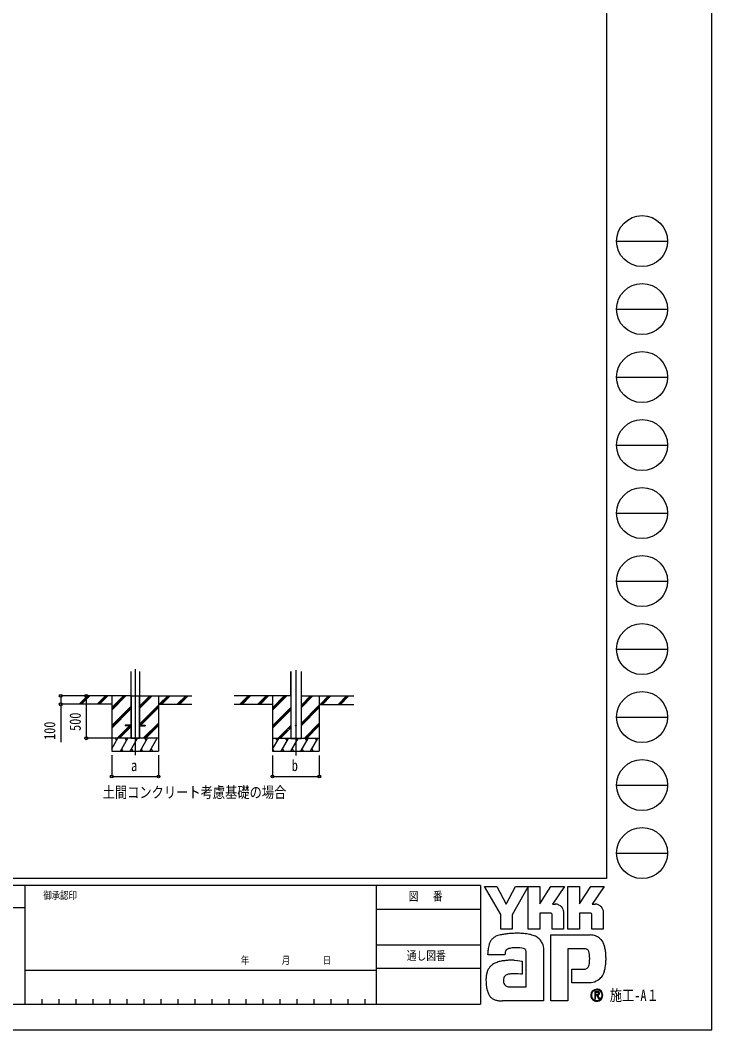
# Model space of a CAD drawing. Units: millimetres, scale not verified. Extents: x -16820 to 16820, y -11880 to 11880.
# Drawn here: x 8684 to 16820, y -11880 to 0 of the extents above; entities that cross this region are included whole.
import ezdxf
from ezdxf.enums import TextEntityAlignment as Align

# ---------------------------------------------------------------- set-up
doc = ezdxf.new("R2010")
doc.units = ezdxf.units.MM
doc.header["$LTSCALE"] = 60
for name, color, linetype in [('0-2_USER1', 3, 'Continuous'), ('0-3_YKK_12', 2, 'Continuous'), ('0-4_YKK_A1', 4, 'Continuous'), ('0-5_YKK_D', 6, 'Continuous'), ('0-6_YKK_ZWAK', 7, 'Continuous')]:
    doc.layers.add(name, color=color, linetype=linetype)
doc.styles.add('ＭＳ ゴシック', font='')
doc.styles.get('ＭＳ ゴシック').set_extended_font_data('MS Gothic')

msp = doc.modelspace()

# ---------------------------------------------------------------- linework, layer by layer
at = {"layer": '0-3_YKK_12'}
for p, q in [((10036.08, -7636.15), (10036.08, -8650)), ((11927.08, -7647.8), (11927.08, -8651))]:
    msp.add_line(p, q, dxfattribs=at)
at = {"layer": '0-4_YKK_A1'}
for p, q in [((9986.08, -7665.65), (9986.08, -8450)), ((9986.08, -7665.65), (9986.08, -8450)), ((10086.08, -7665.65), (10086.08, -8450)), ((10086.08, -7665.65), (10086.08, -8450)), ((11865.78, -7665.65), (11865.78, -7951)), ((11866.18, -7665.65), (11866.18, -8451)), ((11987.98, -7665.65), (11987.98, -8451)), ((11989.58, -7665.65), (11989.58, -7951)), ((9986.08, -7950), (9310.13, -7950)), ((9376.81, -8048.6), (9475.41, -7950)), ((9389.55, -8050), (9489.55, -7950)), ((9403.7, -8050), (9503.7, -7950)), ((9588.95, -8048.6), (9687.54, -7950)), ((9601.69, -8050), (9701.69, -7950)), ((9615.83, -8050), (9715.83, -7950)), ((9761.08, -7950), (9761.08, -8600)), ((9761.08, -8116.88), (9927.96, -7950)), ((9761.08, -8102.74), (9913.82, -7950)), ((9761.08, -8088.6), (9899.68, -7950)), ((9986.08, -7950), (10086.08, -7950)), ((9988.58, -7950), (9988.58, -8450)), ((9990.08, -7950), (9990.08, -8450)), ((10082.08, -7950), (10082.08, -8450)), ((10083.58, -7950), (10083.58, -8450)), ((10086.08, -8100.25), (10236.33, -7950)), ((10086.08, -8086.11), (10222.19, -7950)), ((10086.08, -8071.96), (10208.04, -7950)), ((10086.08, -7950), (10701.7, -7950)), ((10311.08, -7950), (10311.08, -8600)), ((10320.18, -8050), (10420.18, -7950)), ((10334.32, -8050), (10434.32, -7950)), ((10348.46, -8050), (10448.46, -7950)), ((10532.31, -8050), (10632.31, -7950)), ((10546.45, -8050), (10646.45, -7950)), ((10560.59, -8050), (10660.59, -7950)), ((11866.18, -7951), (11201.13, -7951)), ((11267.82, -8049.6), (11366.41, -7951)), ((11280.55, -8051), (11380.56, -7951)), ((11294.7, -8051), (11394.7, -7951)), ((11479.95, -8049.6), (11578.55, -7951)), ((11492.69, -8051), (11592.69, -7951)), ((11506.83, -8051), (11606.83, -7951)), ((11652.08, -7951), (11652.08, -8601)), ((11652.08, -8117.88), (11818.96, -7951)), ((11652.08, -8103.74), (11804.82, -7951)), ((11652.08, -8089.6), (11790.68, -7951)), ((11864.88, -7951), (11865.48, -7951)), ((11987.98, -8090.35), (12127.33, -7951)), ((11987.98, -8076.21), (12113.19, -7951)), ((11987.98, -8062.06), (12099.04, -7951)), ((11987.98, -7951), (12610.29, -7951)), ((11987.98, -7951), (11988.08, -7951)), ((11988.08, -7951), (11988.38, -7951)), ((11989.28, -7951), (11989.58, -7951)), ((12202.08, -7951), (12202.08, -8601)), ((12211.18, -8051), (12311.18, -7951)), ((12225.32, -8051), (12325.32, -7951)), ((12239.46, -8051), (12339.46, -7951)), ((12423.31, -8051), (12523.31, -7951)), ((12437.45, -8051), (12537.45, -7951)), ((12451.59, -8051), (12551.59, -7951)), ((9761.08, -8050), (9310.13, -8050)), ((9761.08, -8300.73), (9986.08, -8075.73)), ((10086.08, -8284.09), (10311.08, -8059.1)), ((10088.82, -8295.5), (10311.08, -8073.24)), ((10311.08, -8050), (10701.7, -8050)), ((11652.08, -8051), (11201.13, -8051)), ((11987.98, -8274.19), (12202.08, -8060.1)), ((11987.98, -8288.34), (12202.08, -8074.24)), ((12202.08, -8051), (12610.29, -8051)), ((9761.08, -8314.87), (9986.08, -8089.87)), ((9761.08, -8329.01), (9986.08, -8104.01)), ((10102.96, -8295.5), (10311.08, -8087.38)), ((11652.08, -8301.73), (11866.18, -8087.63)), ((11652.08, -8315.87), (11866.18, -8101.77)), ((11652.08, -8330.01), (11866.18, -8115.91)), ((11987.98, -8302.48), (12202.08, -8088.38)), ((9823.94, -8450), (9969.44, -8304.5)), ((9838.08, -8450), (9983.58, -8304.5)), ((9986.08, -8295.5), (9918.58, -8295.5)), ((9918.58, -8295.5), (9918.58, -8304.5)), ((9986.08, -8304.5), (9918.58, -8304.5)), ((9978.44, -8295.5), (9986.08, -8287.86)), ((10086.08, -8295.5), (10153.58, -8295.5)), ((10086.08, -8312.38), (10093.96, -8304.5)), ((10086.08, -8304.5), (10153.58, -8304.5)), ((10132.3, -8450), (10311.08, -8271.23)), ((10146.45, -8450), (10311.08, -8285.37)), ((10153.58, -8295.5), (10153.58, -8304.5)), ((10160.59, -8450), (10311.08, -8299.51)), ((11714.94, -8451), (11866.18, -8299.76)), ((11833.58, -8346.5), (11866.18, -8313.9)), ((12023.3, -8451), (12202.08, -8272.23)), ((12037.45, -8451), (12202.08, -8286.37)), ((12051.59, -8451), (12202.08, -8300.51)), ((9852.22, -8450), (9986.08, -8316.14)), ((11729.08, -8451), (11827.08, -8353)), ((11743.22, -8451), (11838.72, -8355.5)), ((11847.72, -8346.5), (11866.18, -8328.04)), ((10311.08, -8450), (9761.08, -8450)), ((9761.08, -8575.45), (9833.51, -8450)), ((9818.51, -8475.98), (9803.51, -8450)), ((9862.38, -8600), (9948.98, -8450)), ((9933.98, -8475.98), (9918.98, -8450)), ((9977.85, -8600), (10064.45, -8450)), ((9986.08, -8450), (10086.08, -8450)), ((10049.45, -8475.98), (10034.45, -8450)), ((10093.32, -8600), (10179.92, -8450)), ((10164.92, -8475.98), (10149.92, -8450)), ((10208.79, -8600), (10295.39, -8450)), ((12202.08, -8451), (11652.08, -8451)), ((11652.08, -8576.45), (11724.51, -8451)), ((11709.51, -8476.98), (11694.51, -8451)), ((11753.38, -8601), (11839.98, -8451)), ((11824.98, -8476.98), (11809.98, -8451)), ((11866.18, -8451), (11987.98, -8451)), ((11868.85, -8601), (11955.45, -8451)), ((11940.45, -8476.98), (11925.45, -8451)), ((11984.32, -8601), (12070.92, -8451)), ((12055.92, -8476.98), (12040.92, -8451)), ((12099.79, -8601), (12186.39, -8451)), ((12171.39, -8476.98), (12156.39, -8451)), ((9761.08, -8600), (10311.08, -8600)), ((9877.37, -8574.02), (9892.37, -8600)), ((9992.84, -8574.02), (10007.84, -8600)), ((10108.32, -8574.02), (10123.31, -8600)), ((10223.78, -8574.02), (10238.78, -8600)), ((11652.08, -8601), (12202.08, -8601)), ((11652.91, -8575.02), (11667.9, -8601)), ((11768.38, -8575.02), (11783.37, -8601)), ((11883.85, -8575.02), (11898.84, -8601)), ((11999.32, -8575.02), (12014.32, -8601)), ((12114.79, -8575.02), (12129.78, -8601))]:
    msp.add_line(p, q, dxfattribs=at)
for points in [[(11864.58, -7665.65), (11864.58, -7951), (11864.88, -7951)], [(11988.38, -7665.65), (11988.38, -7951), (11988.68, -7951), (11989.28, -7951)], [(11865.48, -7951), (11865.78, -7951), (11866.08, -7951), (11866.18, -7951)]]:
    msp.add_lwpolyline(points, dxfattribs=at)
msp.add_circle((11927.08, -8301), 5, dxfattribs=at)
at = {"layer": '0-5_YKK_D'}
for p, q in [((9309.13, -7950), (9160.08, -7950)), ((9461.08, -7950), (9461.08, -8450)), ((9309.13, -8050), (9160.08, -8050)), ((9760.08, -8450), (9460.08, -8450)), ((9761.08, -8650), (9761.08, -8901)), ((10311.08, -8650), (10311.08, -8901)), ((11652.08, -8651), (11652.08, -8901)), ((12202.08, -8651), (12202.08, -8901)), ((9761.08, -8900), (10311.08, -8900)), ((11652.08, -8900), (12202.08, -8900))]:
    msp.add_line(p, q, dxfattribs=at)
msp.add_lwpolyline([(9161.08, -7950), (9161.08, -8050), (9161.08, -8494.4)], dxfattribs=at)
for centre in [(9161.08, -7950), (9461.08, -7950), (9161.08, -8050), (9461.08, -8450), (9761.08, -8900), (10311.08, -8900), (11652.08, -8900), (12202.08, -8900)]:
    msp.add_circle(centre, 17, dxfattribs=at)
at = {"layer": '0-6_YKK_ZWAK'}
for p, q in [((15580.08, 11100), (15580.08, -10100)), ((15700.08, -2600), (16300.08, -2600)), ((15700.08, -3400), (16300.08, -3400)), ((15700.08, -4200), (16300.08, -4200)), ((15700.08, -5000), (16300.08, -5000)), ((15700.08, -5800), (16300.08, -5800)), ((15700.08, -6600), (16300.08, -6600)), ((15700.08, -7400), (16300.08, -7400)), ((15700.08, -8200), (16300.08, -8200)), ((15700.08, -9000), (16300.08, -9000)), ((15700.08, -9800), (16300.08, -9800)), ((15580.08, -10100), (-15619.92, -10100)), ((8740.08, -10180), (7940.08, -10180)), ((12870.08, -10180), (8740.08, -10180)), ((8740.08, -10180), (8740.08, -11580)), ((12870.08, -10180), (12870.08, -11580)), ((14100.08, -10180), (12870.08, -10180)), ((14100.08, -10180), (14100.08, -11580)), ((7940.08, -10440), (8740.08, -10440)), ((12870.08, -10460), (14100.08, -10460)), ((12870.08, -10880), (14100.08, -10880)), ((14100.08, -11160), (12870.08, -11160)), ((8740.08, -11180), (12870.08, -11180)), ((8940.08, -11520), (8940.08, -11580)), ((9140.08, -11520), (9140.08, -11580)), ((9340.08, -11520), (9340.08, -11580)), ((9540.08, -11520), (9540.08, -11580)), ((9740.08, -11520), (9740.08, -11580)), ((9940.08, -11520), (9940.08, -11580)), ((10140.08, -11520), (10140.08, -11580)), ((10340.08, -11520), (10340.08, -11580)), ((10540.08, -11520), (10540.08, -11580)), ((10740.08, -11520), (10740.08, -11580)), ((10940.08, -11520), (10940.08, -11580)), ((11140.08, -11520), (11140.08, -11580)), ((11340.08, -11520), (11340.08, -11580)), ((11540.08, -11520), (11540.08, -11580)), ((11740.08, -11520), (11740.08, -11580)), ((11940.08, -11520), (11940.08, -11580)), ((12140.08, -11520), (12140.08, -11580)), ((12340.08, -11520), (12340.08, -11580)), ((12540.08, -11520), (12540.08, -11580)), ((12740.08, -11520), (12740.08, -11580)), ((7940.08, -11580), (8740.08, -11580)), ((8740.08, -11580), (12870.08, -11580)), ((12870.08, -11580), (14100.08, -11580)), ((15466.69, -11535.92), (15466.69, -11535.92))]:
    msp.add_line(p, q, dxfattribs=at)
for points in [[(-16820, -11880), (16820, -11880), (16820, 11880), (-16820, 11880)], [(14144.08, -10192), (14291.32, -10192), (14401.89, -10400.4), (14512.16, -10192), (14659.51, -10192), (14470.69, -10527.96), (14470.69, -10696.54), (14336.39, -10696.54), (14336.39, -10523.43)]]:
    msp.add_lwpolyline(points, close=True, dxfattribs=at)
for points in [[(14922.19, -10506.44), (14795.08, -10506.44), (14795.08, -10696.39), (14659.66, -10696.39), (14659.66, -10192), (14795.08, -10192), (14795.08, -10398.34), (14928.28, -10192), (15087.35, -10192), (14944.64, -10400.85), (14949.7, -10400.85), (14955.28, -10400.85), (14961.01, -10400.85), (14966.53, -10400.85), (14971.46, -10400.85), (14975.44, -10400.85), (14978.1, -10400.85), (14979.07, -10400.85)], [(15390.05, -10506.44), (15263.08, -10506.44), (15263.08, -10696.54), (15127.58, -10696.54), (15127.58, -10192), (15263.08, -10192), (15263.08, -10398.34), (15396.13, -10192), (15555.21, -10192), (15412.49, -10400.85), (15417.6, -10400.85), (15423.21, -10400.85), (15428.95, -10400.85), (15434.45, -10400.85), (15439.37, -10400.85), (15443.32, -10400.85), (15445.97, -10400.85), (15446.93, -10400.85)], [(15018.02, -10408.85), (15034.2, -10418.09), (15047.89, -10430.13), (15058.9, -10444.47), (15067.02, -10460.6), (15072.04, -10477.99), (15073.77, -10496.14), (15073.77, -10696.87), (14941.64, -10696.87), (14941.64, -10525.64)], [(15485.93, -10408.85), (15502.15, -10418.09), (15515.9, -10430.13), (15526.96, -10444.47), (15535.13, -10460.6), (15540.19, -10477.99), (15541.92, -10496.14), (15541.92, -10696.54), (15409.5, -10696.54), (15409.5, -10525.64)], [(15315.48, -10926.03), (15124.78, -10926.03), (15124.78, -11540), (14924.92, -11540), (14924.92, -10763.17), (15389.41, -10763.17)], [(14419.18, -10929.25), (14409.89, -10934.48), (14402.64, -10940.87), (14397.15, -10948.33), (14393.17, -10956.78), (14390.42, -10966.12), (14388.64, -10976.28), (14387.56, -10987.16), (14386.92, -10998.67), (14186.98, -10999.16), (14187.56, -10971.81), (14188.67, -10941.09)], [(14830.83, -10876.66), (14836.51, -10899.61), (14839.72, -10924.17), (14840.74, -10950.34), (14840.74, -11540), (14358.21, -11540)], [(14495.79, -11062.11), (14533.63, -11064.61), (14563.38, -11067.94), (14582.84, -11071.07), (14589.82, -11072.93), (14589.82, -11225.89), (14567.69, -11223.56), (14543.42, -11222.24), (14518.59, -11221.73), (14494.75, -11221.81), (14473.47, -11222.25), (14456.33, -11222.84), (14444.9, -11223.35), (14440.74, -11223.57), (14423.45, -11226.73), (14408.54, -11231.68), (14396.01, -11238.45), (14385.87, -11247.08), (14378.11, -11257.59), (14372.73, -11270.02), (14369.74, -11284.4), (14369.14, -11300.76), (14371.05, -11318.75), (14374.87, -11333.63), (14380.37, -11345.67), (14387.31, -11355.16), (14395.44, -11362.38), (14404.54, -11367.62), (14414.35, -11371.16), (14424.64, -11373.29), (14637.05, -11373.29), (14637.05, -10980.3), (14637.11, -10972.5), (14636.7, -10964.89), (14635.71, -10957.55), (14634, -10950.58), (14631.45, -10944.1), (14627.94, -10938.19), (14623.35, -10932.95), (14617.55, -10928.5)], [(14617.55, -10928.5), (14605.09, -10923.61), (14585.18, -10919.46), (14559.76, -10916.41), (14530.83, -10914.78), (14500.33, -10914.91), (14470.25, -10917.14)], [(15514.85, -10818.05), (15527.89, -10834.5), (15537.65, -10850.44), (15544.46, -10864.86)], [(15383.31, -11043.99), (15383.06, -11018.53), (15381.84, -10995.59), (15378.97, -10975.45), (15373.75, -10958.37)], [(15498.25, -11283.89), (15479.8, -11298.23), (15460.58, -11309.5), (15440.73, -11317.92), (15420.4, -11323.68), (15399.74, -11326.98), (15378.88, -11328.04), (15173.44, -11328.04), (15173.44, -11166.65), (15289.29, -11166.65), (15310.65, -11166.35), (15329.43, -11164.54), (15345.54, -11159.81)], [(15498.42, -11450.39), (15498.33, -11448.04), (15498.03, -11445.79), (15497.55, -11443.62), (15496.87, -11441.55), (15496.01, -11439.59), (15494.96, -11437.75), (15493.73, -11436.03), (15492.32, -11434.45), (15490.47, -11432.81), (15488.41, -11431.38), (15486.16, -11430.17), (15483.73, -11429.17), (15481.11, -11428.39), (15478.33, -11427.83), (15475.4, -11427.49), (15472.31, -11427.37), (15441.99, -11427.37), (15441.99, -11516.56), (15451.16, -11516.56), (15451.16, -11436.47), (15472.31, -11436.47), (15474.49, -11436.54), (15476.55, -11436.75), (15478.47, -11437.11), (15480.25, -11437.6), (15481.89, -11438.22), (15483.37, -11438.98), (15484.7, -11439.87), (15485.86, -11440.89)], [(15489.44, -11450.39), (15488.88, -11454.67), (15487.35, -11458.05), (15485.05, -11460.63), (15482.18, -11462.5), (15478.97, -11463.78), (15475.62, -11464.56), (15472.33, -11464.96), (15469.31, -11465.06), (15461.38, -11465.06), (15465.38, -11471.88), (15491.57, -11516.86), (15502.06, -11516.86), (15476.8, -11473.56), (15479.17, -11473.09), (15481.42, -11472.5), (15483.56, -11471.78), (15485.58, -11470.93), (15487.47, -11469.96), (15489.23, -11468.86), (15490.85, -11467.64), (15492.32, -11466.3)]]:
    msp.add_lwpolyline(points, dxfattribs=at)
for centre in [(16000.08, -2600), (16000.08, -3400), (16000.08, -4200), (16000.08, -5000), (16000.08, -5800), (16000.08, -6600), (16000.08, -7400), (16000.08, -8200), (16000.08, -9000), (16000.08, -9800)]:
    msp.add_circle(centre, 300, dxfattribs=at)
for centre, radius, start, end in [((14979.26, -10500.76), 99.91, 78.26798, 90.11215), ((14980.7, -10493.48), 92.5, 66.19963, 78.22058), ((15447.12, -10500.93), 100.09, 78.27851, 90.10826), ((15448.5, -10493.92), 92.94, 66.2483, 78.23226), ((14922.9, -10525.17), 18.75, 358.57817, 92.1683), ((15390.84, -10525.08), 18.66, 358.29941, 92.43455), ((14339.73, -10912.03), 144.73, 122.60463, 137.83438), ((14358.86, -10942.98), 181.11, 108.37421, 122.42809), ((14389.17, -11050.77), 293, 100.93159, 107.35499), ((14488.21, -11531.27), 783.59, 97.86054, 101.37938), ((14534.71, -11854.32), 1109.97, 94.90201, 97.9576), ((14537.88, -11880.18), 1136.01, 91.6169, 94.94971), ((14533.48, -11696.24), 952.01, 87.51794, 91.66439), ((14545.84, -11431.1), 686.59, 81.92631, 87.59083), ((14582.35, -11180.92), 433.76, 73.67137, 82.05943), ((14636.5, -10999.67), 244.6, 60.60528, 73.9085), ((14658.67, -10955.46), 195.21, 52.17347, 59.90542), ((14678.5, -10929.79), 162.78, 43.55042, 52.14561), ((15381.82, -10976.85), 213.82, 78.73198, 87.96551), ((15388.09, -10944.79), 181.15, 69.03034, 78.69541), ((15393.93, -10929.2), 164.51, 59.39484, 68.9885), ((15396.64, -10924.46), 159.04, 50.3012, 59.3616), ((15395.65, -10925.57), 160.53, 42.05209, 50.28551), ((14551.22, -10961.83), 363.14, 171.55622, 176.72493), ((14428.16, -10943.47), 238.72, 163.48385, 171.57982), ((14366.42, -10925.15), 174.32, 152.2125, 163.4865), ((14339.75, -10911.36), 144.29, 138.03852, 152.12015), ((14471.96, -11054.52), 135.93, 102.4979, 112.84632), ((14498.26, -11167.97), 252.4, 96.37207, 102.75341), ((14689.43, -10919.23), 147.59, 34.48659, 43.50182), ((14689.5, -10919.01), 147.4, 25.58915, 34.43128), ((14676.39, -10925.15), 161.88, 17.43089, 25.54591), ((15316.57, -11024.04), 98.02, 77.94572, 90.63794), ((15325.08, -10984.07), 57.15, 60.20991, 77.92418), ((15316.37, -10971.25), 251.69, 14.76267, 25.00486), ((15162.01, -11013.32), 411.68, 7.9139, 14.95041), ((15330.61, -10973.68), 45.39, 39.8078, 59.75378), ((15322.85, -10979.62), 55.15, 22.65544, 39.38165), ((14928.81, -11046.31), 454.5, 355.2339, 0.29193), ((15007.83, -11035.74), 567.48, 2.54376, 8.01251), ((14919.45, -11040.38), 655.97, 357.76419, 2.60674), ((14339.71, -11250.68), 170.2, 142.04688, 153.80771), ((14333.9, -11246.51), 163.05, 130.60221, 141.94427), ((14343.5, -11258.05), 178.07, 120.60724, 130.53081), ((14362.46, -11290.29), 215.47, 112.58838, 120.58162), ((14387.97, -11351.6), 281.87, 106.61303, 112.59024), ((14428.1, -11486.45), 422.57, 99.87193, 106.59825), ((14450.58, -11613.09), 551.18, 94.78469, 99.91711), ((14461.52, -11739.08), 677.65, 90.80099, 94.81812), ((14463.18, -11832.9), 771.48, 87.57779, 90.82714), ((15326.88, -11117.71), 46.05, 293.91672, 314.09376), ((15320.6, -11112.17), 54.4, 314.78099, 333.92928), ((15280.2, -11092.55), 99.31, 334.00676, 347.34989), ((15169.99, -11067.03), 212.44, 347.14308, 355.40008), ((15076.6, -11059.17), 497.67, 347.15166, 352.97565), ((14944.68, -11042.01), 630.7, 352.8937, 357.82206), ((14552.53, -11293.95), 389.16, 174.55588, 182.47272), ((14435.93, -11282.78), 272.02, 164.97537, 174.56739), ((14369.83, -11265.16), 203.61, 153.89178, 164.94341), ((15364.91, -11133.55), 200.95, 311.57033, 318.66243), ((15341.65, -11113.15), 231.89, 318.67367, 325.29112), ((15401.44, -11157.7), 157.39, 326.23251, 339.61931), ((15253.62, -11100.47), 315.9, 339.22498, 347.31457), ((14769.99, -11290.53), 606.59, 181.90948, 187.89042), ((14514.77, -11326.42), 348.86, 187.80471, 196.36971), ((15466.81, -11472.76), 70.56, 90.09157, 179.92363), ((15466.8, -11472.62), 70.43, 44.93442, 90.08536), ((14380.02, -11366.23), 208.35, 196.3102, 208.20993), ((14321.34, -11397.46), 141.88, 208.29777, 223.35561), ((14308.1, -11409.1), 124.27, 223.64205, 239.63663), ((14319.09, -11389.12), 147.06, 239.8785, 253.65355), ((15466.38, -11472.84), 70.14, 179.86065, 225.14399), ((15466.36, -11472.53), 62.75, 134.8007, 180.12175), ((15466.11, -11472.93), 62.49, 179.75513, 225.29722), ((15466.71, -11472.84), 70.37, 224.94536, 269.98445), ((15466.55, -11472.18), 62.62, 89.86602, 135.149), ((15466.57, -11473.5), 62.42, 224.62822, 270.10973), ((15466.82, -11472.65), 63.1, 45.03108, 90.11509), ((15466.59, -11472.56), 63.35, 270.09072, 359.90926), ((15466.71, -11472.5), 70.72, 269.98802, 314.93777), ((15476.03, -11450.01), 13.41, 358.3894, 42.86139), ((15476.3, -11451.03), 22.14, 316.37674, 1.6565), ((15466.86, -11472.67), 63.09, 0.00643, 45.07115), ((15467.36, -11472.41), 69.88, 359.78949, 45.13288), ((15467.19, -11472.95), 70.06, 314.92572, 0.23508), ((14339.2, -11320.03), 219.02, 253.69102, 263.74909), ((14356.23, -11168.39), 371.62, 263.68487, 270.30455)]:
    msp.add_arc(centre, radius, start, end, dxfattribs=at)

# ---------------------------------------------------------------- texts
at = {"layer": '0-2_USER1', "style": 'ＭＳ ゴシック', "width": 0.8}
msp.add_text('土間コンクリート考慮基礎の場合', height=132, dxfattribs=at).set_placement((9654, -9191), align=Align.BOTTOM_LEFT)
at = {"layer": '0-5_YKK_D', "style": 'ＭＳ ゴシック', "width": 0.8}
for s, p in [('500', (9436.08, -8363.2)), ('100', (9136.08, -8469.4))]:
    msp.add_text(s, height=132, rotation=90, dxfattribs=at).set_placement(p, align=Align.BOTTOM_LEFT)
for s, p in [('a', (9988.08, -8875)), ('b', (11879.08, -8875))]:
    msp.add_text(s, height=132, dxfattribs=at).set_placement(p, align=Align.BOTTOM_LEFT)
at = {"layer": '0-6_YKK_ZWAK', "style": 'ＭＳ ゴシック', "width": 0.8}
for s, height, p in [('御承認印', 87.98, (8956.55, -10370)), ('図\u3000 番', 102.6, (13253.61, -10390)), ('年        月        日', 87.98, (11279.63, -11132.86)), ('通し図番', 102.6, (13231.21, -11090)), ('施工-A１', 132, (15620.08, -11580))]:
    msp.add_text(s, height=height, dxfattribs=at).set_placement(p, align=Align.BOTTOM_LEFT)

doc.saveas('drawing.dxf')
